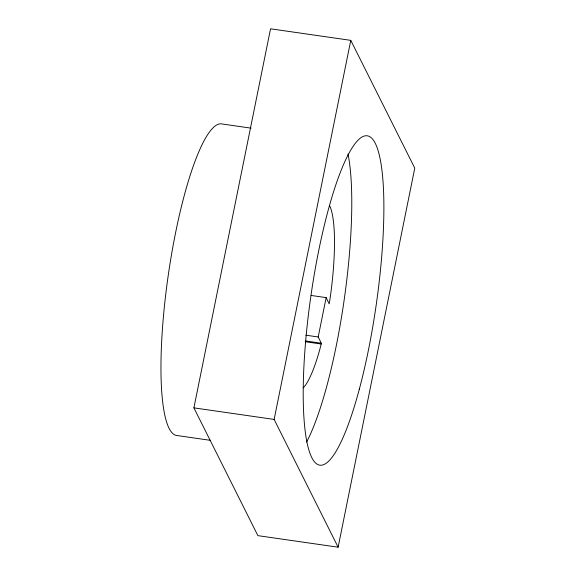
<?xml version="1.0" encoding="UTF-8"?>
<svg xmlns="http://www.w3.org/2000/svg" width="576" height="576" viewBox="0 0 576 576"><rect width="100%" height="100%" fill="white"/><g stroke="black" fill="none" stroke-linecap="round" stroke-linejoin="round"><path stroke-width="0.86" d="M193.903 407.866L270.547 28.8L350.777 40.356L414.763 168.134L338.126 547.2L257.89 535.644L193.903 407.866L274.14 419.422L338.126 547.2M274.14 419.422L350.777 40.356M303.25 387.85A95.609 18.936 -81.8 0 0 320.522 346.795L321.329 343.231L318.197 336.974L326.153 297.619L311.119 295.452M251.071 128.153L222.055 123.977A157.414 31.183 -81.8 0 0 168.617 272.772A157.414 31.183 -81.8 0 0 176.184 435.398L210.478 440.345M305.813 335.189L318.197 336.974M305.41 340.942L321.329 343.231M305.251 341.726L321.17 344.016M326.153 297.619L329.162 303.862L329.846 300.053A95.609 18.936 -81.8 0 0 329.566 205.582M347.976 153.922A166.399 32.962 -81.8 0 1 344.11 300.262A166.399 32.962 -81.8 0 1 306.569 442.073M359.338 389.131A166.399 32.962 -81.8 0 0 367.783 135.893A166.399 32.962 -81.8 0 0 303.494 376.459A166.399 32.962 -81.8 0 0 359.338 389.131"/></g></svg>
